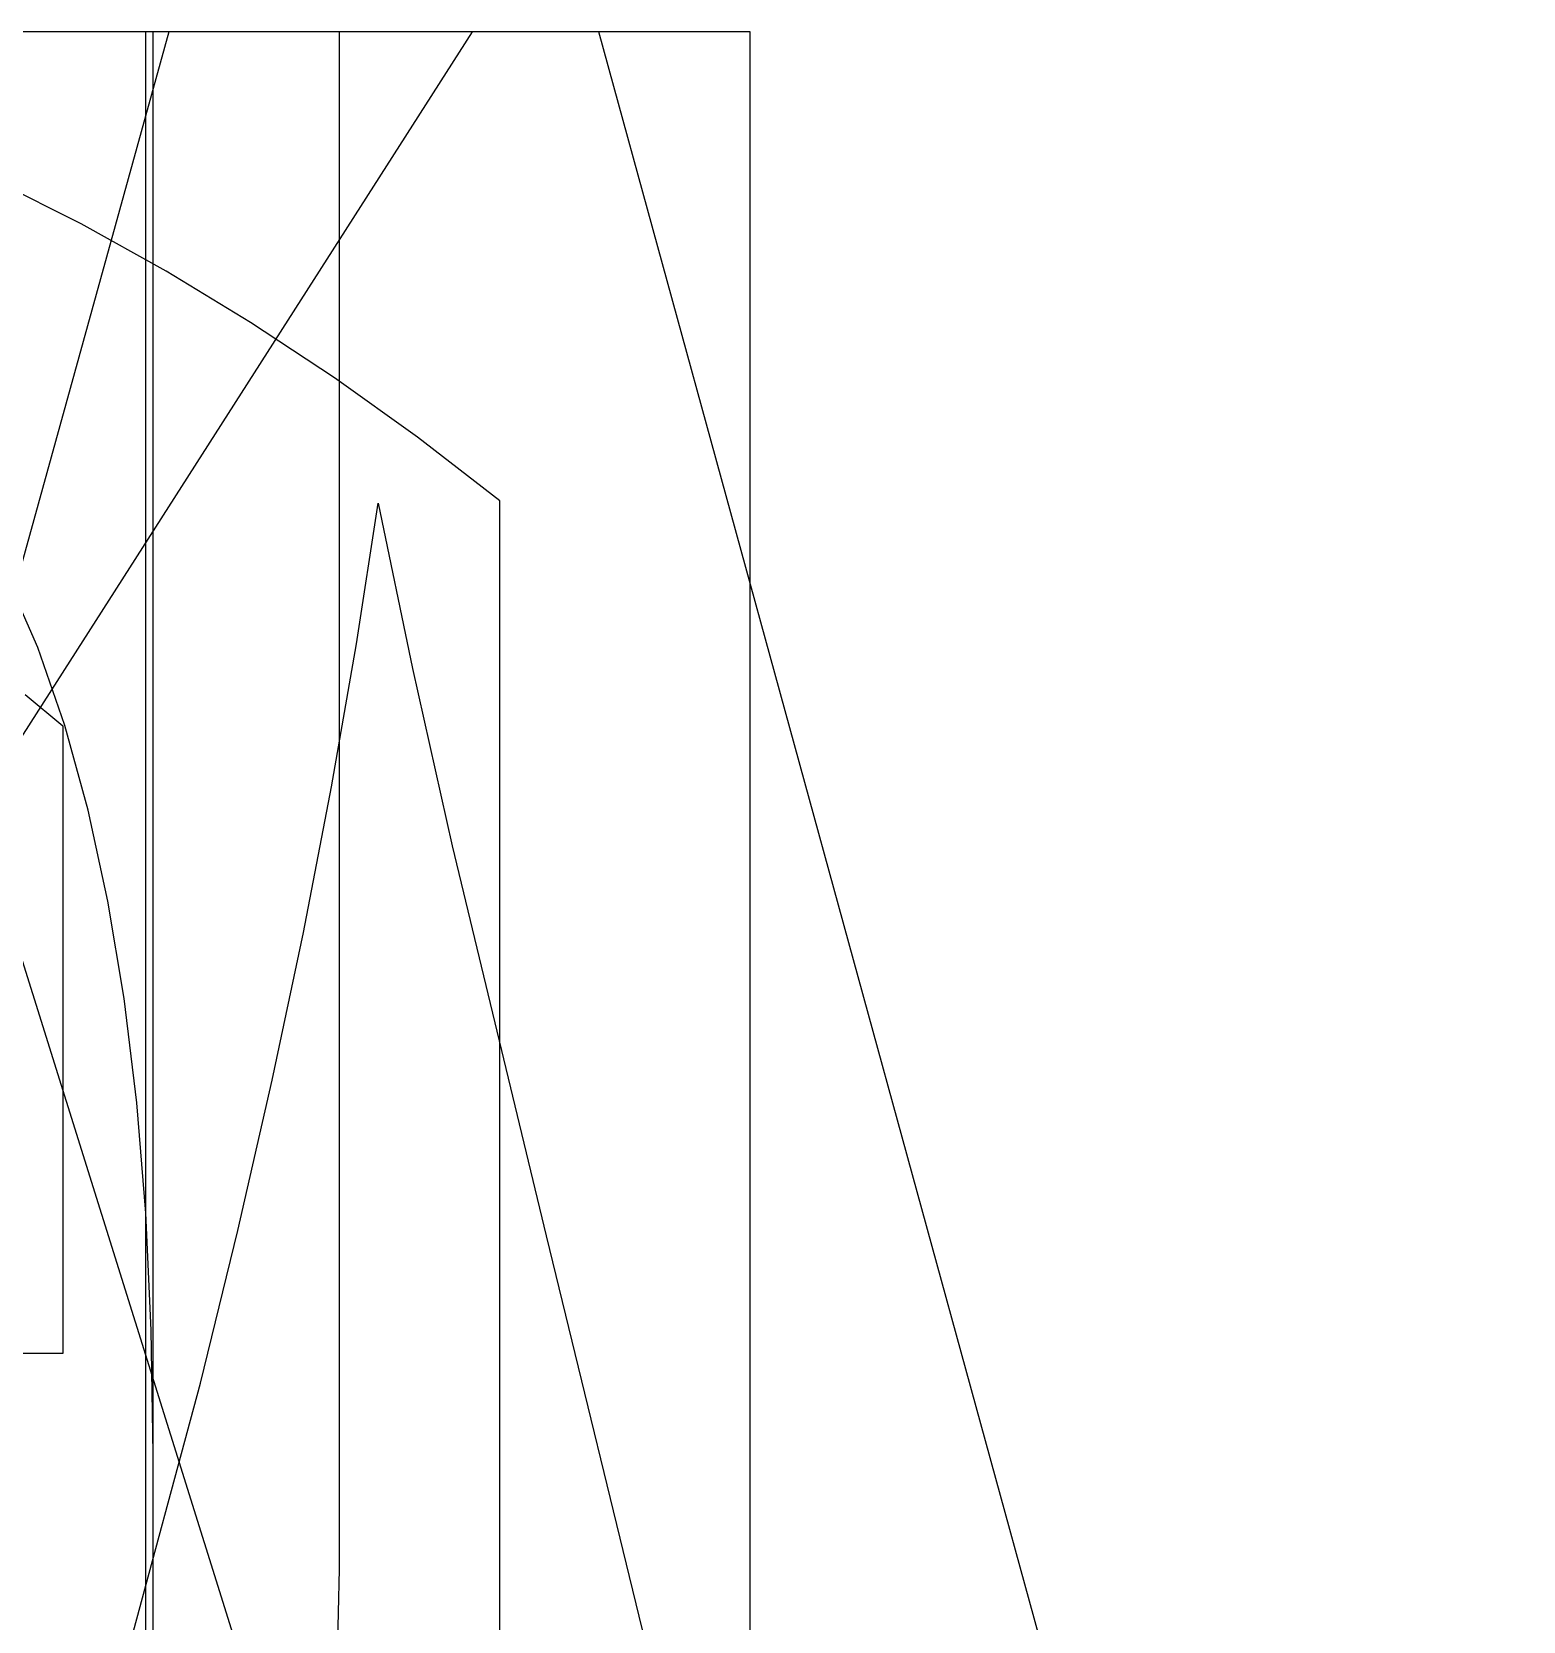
# Model space of a CAD drawing. Extents: x 0 to 263, y -199 to 66.
# Drawn here: x 173.8 to 263.2, y -89.1 to 6.2 of the extents above; entities that cross this region are included whole.
import ezdxf

# ---------------------------------------------------------------- set-up
doc = ezdxf.new("R2010")
doc.units = 0

msp = doc.modelspace()

# ---------------------------------------------------------------- linework, layer by layer
at = {"layer": 'Layer 1'}
for p, q in [((182.03374, 6.20739), (139.46534, -147.69761)), ((180.6705, 6.20889), (153.2483, 6.20889)), ((181.0936, 6.20889), (154.3292, 6.20889)), ((201.59986, -140.12361), (155.83556, 6.20939)), ((165.10203, -48.77749), (200.23533, 6.20921)), ((200.23533, 6.20921), (166.60433, 6.20921)), ((180.6705, -195.81311), (180.6705, 6.20889)), ((181.0936, -195.81311), (181.0936, 6.20889)), ((207.81044, 6.20739), (182.03374, 6.20739)), ((216.8886, 6.20911), (192.2397, 6.20911)), ((192.2397, 6.20911), (192.2397, -85.98179)), ((263.21884, -195.81661), (207.81044, 6.20739)), ((216.8886, -94.26189), (216.8886, 6.20911)), ((176.780692, -5.315075), (171.641311, -2.722616)), ((181.880487, -8.148997), (176.780692, -5.315075)), ((186.940697, -11.225422), (181.880487, -8.148997)), ((191.96132, -14.545391), (186.940697, -11.225422)), ((196.942355, -18.109944), (191.96132, -14.545391)), ((201.8838, -21.920122), (196.942355, -18.109944)), ((201.8838, -96.848922), (201.8838, -21.920122)), ((193.282421, -30.496079), (194.59204, -22.06281)), ((194.59204, -22.06281), (196.654331, -31.982935)), ((174.17786, -30.7154), (172.277367, -26.341131)), ((191.786963, -39.074285), (193.282421, -30.496079)), ((175.798262, -35.391577), (174.17786, -30.7154)), ((196.654331, -31.982935), (199.025375, -42.617435)), ((173.425334, -33.52856), (175.68385, -35.418142)), ((175.68385, -35.418142), (175.68385, -73.049342)), ((177.20278, -40.459734), (175.798262, -35.391577)), ((190.105137, -47.796904), (191.786963, -39.074285)), ((178.391362, -45.91935), (177.20278, -40.459734)), ((199.025375, -42.617435), (204.65874, -65.99461)), ((179.363956, -51.7699), (178.391362, -45.91935)), ((188.236418, -56.66341), (190.105137, -47.796904)), ((180.120509, -58.010863), (179.363956, -51.7699)), ((186.180275, -65.673279), (188.236418, -56.66341)), ((180.660969, -64.641716), (180.120509, -58.010863)), ((180.985284, -71.661936), (180.660969, -64.641716)), ((183.936183, -74.825985), (186.180275, -65.673279)), ((204.65874, -65.99461), (236.31384, -195.81661)), ((181.0934, -79.071), (180.985284, -71.661936)), ((175.68385, -73.049342), (116.32385, -73.049342)), ((178.88204, -93.55781), (183.936183, -74.825985)), ((181.0934, -195.813), (181.0934, -79.071)), ((192.2397, -85.98179), (192.0897, -92.905049))]:
    msp.add_line(p, q, dxfattribs=at)

doc.saveas('drawing.dxf')
